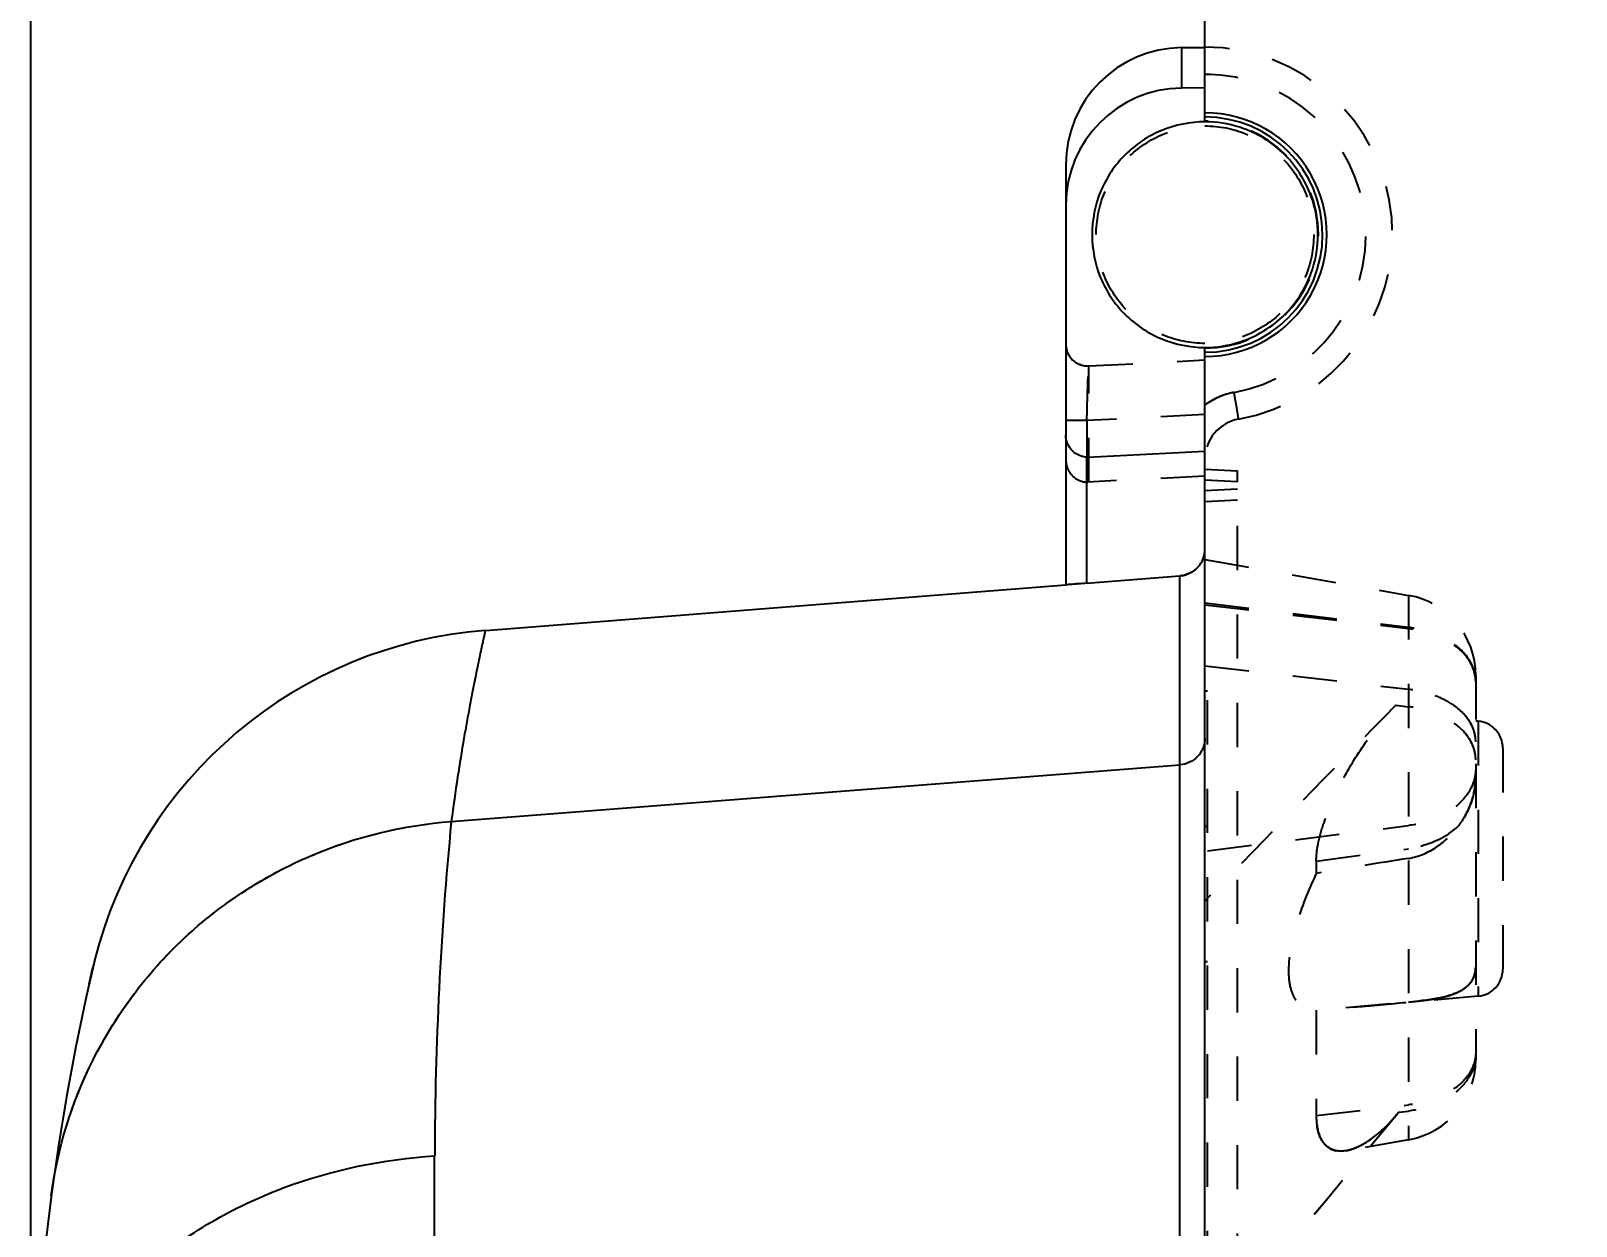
# Model space of a CAD drawing. Header units: millimetres. Extents: x 1937 to 4271, y -9032 to 1737.
# Drawn here: x 3023.6 to 3080.6, y -2305.1 to -2260.9 of the extents above; entities that cross this region are included whole.
import ezdxf

# ---------------------------------------------------------------- set-up
doc = ezdxf.new("R2010")
doc.units = ezdxf.units.MM
doc.header["$LTSCALE"] = 16.335
doc.header["$PDMODE"] = 3
doc.header["$PDSIZE"] = 0.3125
doc.linetypes.add('HIDDEN', pattern=[0.2, 0.1, -0.1])
doc.layers.get('0').update_dxf_attribs({"linetype": 'CONTINUOUS'})
doc.layers.get('Defpoints').update_dxf_attribs({"linetype": 'CONTINUOUS'})
doc.layers.add('DEFAULT_2', color=8, linetype='HIDDEN')
doc.styles.get("Standard").update_dxf_attribs({"font": 'txt', "width": 0.8})
doc.dimstyles.new('副本 ISO-25-1', dxfattribs={"dimtxt": 10, "dimasz": 10, "dimexe": 0, "dimexo": 0, "dimgap": 0, "dimtad": 1, "dimtxsty": 'Standard', "dimcen": 0, "dimclrd": 6, "dimclre": 6, "dimclrt": 4, "dimazin": 0, "dimtfac": 1, "dimtofl": 0, "dimtmove": 0, "dimatfit": 3, "dimfxl": 0, "dimarcsym": 0})

# ---------------------------------------------------------------- blocks, each defined once
blk = doc.blocks.new('*D83')
at = {"color": 6, "lineweight": -2}
for p, q in [((3023.581, -2320.64), (3023.581, -2160.061)), ((3132.581, -2160.061), (3033.581, -2160.061)), ((3142.581, -2201.503), (3142.581, -2160.061))]:
    blk.add_line(p, q, dxfattribs=at)
at = {"color": 6}
for points in [[(3033.581, -2158.395), (3033.581, -2161.728), (3023.581, -2160.061)], [(3132.581, -2158.395), (3132.581, -2161.728), (3142.581, -2160.061)]]:
    blk.add_solid(points, dxfattribs=at)
at = {"layer": 'Defpoints', "color": 0}
for p in [(3023.581, -2160.061), (3142.581, -2201.503), (3023.581, -2320.64)]:
    blk.add_point(p, dxfattribs=at)
at = {"color": 4, "insert": (3098.919, -2155.061), "char_height": 10, "attachment_point": 5}
blk.add_mtext('119', dxfattribs=at)

msp = doc.modelspace()

# ---------------------------------------------------------------- linework, layer by layer
at = {"color": 7, "linetype": 'Continuous'}
for p, q in [((3066.939, -2264.102), (3066.939, -2257.699)), ((3066.087, -2261.541), (3066.939, -2261.533)), ((3066.087, -2263.036), (3066.087, -2261.541)), ((3066.939, -2263.029), (3066.087, -2263.036)), ((3061.803, -2265.862), (3061.803, -2281.383)), ((3066.939, -2572.663), (3066.939, -2272.794)), ((3062.579, -2281.326), (3062.579, -2276.666)), ((3062.611, -2276.666), (3066.939, -2276.446)), ((3040.365, -2283.066), (3061.803, -2281.379)), ((3062.579, -2281.326), (3066.013, -2281.056)), ((3066.013, -2521.959), (3066.013, -2281.056)), ((3039.105, -2290.13), (3066.013, -2288.037)), ((3025.928, -2295.285), (3025.733, -2296.114)), ((3025.932, -2295.267), (3025.928, -2295.285)), ((3038.492, -2312.591), (3038.492, -2302.482))]:
    msp.add_line(p, q, dxfattribs=at)
for centre, radius, start, end in [((3066.125, -2265.862), 4.322, 90.5, 180), ((3066.125, -2267.357), 4.322, 90.5, 180), ((3066.94, -2268.448), 4.5, 269.9844, 90.0156), ((3065.934, -2280.055), 1.005, 317.2025, 0.0016), ((3041.631, -2299.201), 16.185, 94.5133, 165.9307), ((3171.303, -2302.884), 132.811, 174.48918, 179.82661), ((3111.014, -2315.401), 87.433, 167.26677, 180)]:
    msp.add_arc(centre, radius, start, end, dxfattribs=at)
msp.add_ellipse((3066.938, -2268.448), major_axis=(4.346, -0.05), ratio=1, start_param=4.724273, end_param=7.865257, dxfattribs=at)
for points, knots in [([(3066.939, -2264.279), (3066.397, -2264.283), (3065.3, -2264.494), (3063.916, -2265.425), (3062.984, -2266.809), (3062.774, -2267.906), (3062.77, -2268.448)], [0, 0, 0, 0, 0.249994, 0.49997, 0.749969, 1, 1, 1, 1]), ([(3070.906, -2267.157), (3070.706, -2266.539), (3069.999, -2265.386), (3068.844, -2264.681), (3068.227, -2264.482)], [0, 0, 0, 0, 0.500021, 1, 1, 1, 1]), ([(3062.77, -2268.448), (3062.774, -2268.991), (3062.984, -2270.088), (3063.916, -2271.471), (3065.3, -2272.403), (3066.397, -2272.613), (3066.939, -2272.618)], [0, 0, 0, 0, 0.250031, 0.50003, 0.750006, 1, 1, 1, 1]), ([(3068.227, -2272.414), (3068.844, -2272.216), (3069.999, -2271.51), (3070.706, -2270.357), (3070.906, -2269.74)], [0, 0, 0, 0, 0.499979, 1, 1, 1, 1]), ([(3062.611, -2276.666), (3062.506, -2276.671), (3062.293, -2276.62), (3062.025, -2276.443), (3061.845, -2276.173), (3061.803, -2275.96), (3061.803, -2275.855)], [0, 0, 0, 0, 0.249979, 0.499979, 0.749998, 1, 1, 1, 1]), ([(3062.579, -2281.326), (3062.48, -2281.334), (3062.336, -2281.345), (3062.152, -2281.359), (3062.036, -2281.368), (3061.942, -2281.374), (3061.877, -2281.379), (3061.84, -2281.381), (3061.82, -2281.384), (3061.811, -2281.382), (3061.803, -2281.385), (3061.803, -2281.383)], [0, 0, 0, 0, 0.384363, 0.557774, 0.70886, 0.832593, 0.924256, 0.957025, 0.98074, 0.995147, 1, 1, 1, 1]), ([(3040.359, -2283.067), (3040.361, -2283.067), (3040.352, -2283.082), (3040.355, -2283.097), (3040.344, -2283.135), (3040.335, -2283.182), (3040.321, -2283.245), (3040.298, -2283.355), (3040.261, -2283.529), (3040.207, -2283.778), (3040.142, -2284.083), (3040.067, -2284.443), (3039.982, -2284.858), (3039.889, -2285.328), (3039.748, -2286.064), (3039.557, -2287.12), (3039.325, -2288.551), (3039.178, -2289.58), (3039.105, -2290.13)], [0, 0, 0, 0, 0.000986, 0.003945, 0.008879, 0.015789, 0.024674, 0.035536, 0.063191, 0.098751, 0.142182, 0.193448, 0.252509, 0.319325, 0.393845, 0.565793, 0.767967, 1, 1, 1, 1]), ([(3066.939, -2287.047), (3066.939, -2287.288), (3066.744, -2287.791), (3066.256, -2288.018), (3066.013, -2288.037)], [0, 0, 0, 0, 0.498019, 1, 1, 1, 1]), ([(3024.333, -2303.955), (3024.563, -2302.216), (3025.37, -2299.59), (3027.29, -2296.499), (3029.174, -2294.383), (3031.416, -2292.64), (3034.647, -2290.912), (3037.339, -2290.262), (3039.105, -2290.13)], [0, 0, 0, 0, 0.24096, 0.368528, 0.498242, 0.628231, 0.756564, 1, 1, 1, 1]), ([(3023.581, -2315.401), (3023.581, -2314.643), (3023.757, -2313.07), (3024.555, -2310.746), (3025.94, -2308.518), (3027.849, -2306.506), (3030.211, -2304.848), (3033.704, -2303.195), (3036.589, -2302.602), (3038.492, -2302.482)], [0, 0, 0, 0, 0.105038, 0.217444, 0.338026, 0.465918, 0.599491, 0.735655, 1, 1, 1, 1])]:
    msp.add_open_spline(points, degree=3, knots=knots, dxfattribs=at)
for points in [[(3068.227, -2264.482), (3067.813, -2264.349), (3067.374, -2264.282), (3066.939, -2264.279)], [(3071.111, -2268.448), (3071.108, -2268.012), (3071.04, -2267.571), (3070.906, -2267.157)], [(3070.906, -2269.74), (3071.04, -2269.325), (3071.108, -2268.884), (3071.111, -2268.448)], [(3066.939, -2272.618), (3067.374, -2272.615), (3067.813, -2272.547), (3068.227, -2272.414)], [(3066.672, -2280.737), (3066.587, -2280.829), (3066.483, -2280.906), (3066.37, -2280.96)], [(3066.37, -2280.96), (3066.259, -2281.013), (3066.136, -2281.047), (3066.013, -2281.056)]]:
    msp.add_open_spline(points, degree=3, dxfattribs=at)
at = {"layer": 'DEFAULT_2', "color": 8, "linetype": 'HIDDEN'}
for p, q in [((3066.939, -2264.253), (3066.939, -2264.102)), ((3066.939, -2272.794), (3066.939, -2272.644)), ((3062.649, -2273.3), (3066.939, -2273.077)), ((3062.649, -2277.587), (3062.649, -2273.3)), ((3066.939, -2275.093), (3062.579, -2275.32)), ((3062.579, -2275.32), (3061.803, -2275.32)), ((3062.579, -2275.32), (3062.579, -2276.666)), ((3066.939, -2277.37), (3062.611, -2277.589)), ((3066.939, -2277.112), (3068.145, -2277.175)), ((3068.145, -2525.87), (3068.145, -2277.175)), ((3068.145, -2277.577), (3066.939, -2277.513)), ((3068.145, -2277.853), (3066.939, -2277.916)), ((3068.145, -2278.255), (3066.939, -2278.318)), ((3066.939, -2280.448), (3074.46, -2281.774)), ((3061.803, -2281.379), (3061.803, -2281.383)), ((3074.46, -2281.774), (3074.46, -2301.882)), ((3066.939, -2282.053), (3074.46, -2282.954)), ((3066.939, -2282.119), (3074.46, -2283.002)), ((3066.939, -2284.372), (3074.46, -2285.244)), ((3076.939, -2284.729), (3076.939, -2298.927)), ((3067.039, -2285.318), (3066.939, -2285.318)), ((3067.039, -2316.687), (3067.039, -2285.318)), ((3073.988, -2285.831), (3074.46, -2285.886)), ((3077.026, -2286.424), (3076.939, -2286.416)), ((3077.026, -2286.424), (3077.026, -2296.583)), ((3077.939, -2287.421), (3077.939, -2295.586)), ((3067.039, -2290.318), (3066.939, -2290.318)), ((3067.039, -2291.209), (3074.46, -2290.276)), ((3071.05, -2291.592), (3074.46, -2291.134)), ((3071.05, -2291.592), (3071.05, -2292.048)), ((3025.731, -2296.13), (3025.872, -2295.518)), ((3025.928, -2295.285), (3025.872, -2295.518)), ((3067.039, -2295.318), (3066.939, -2295.318)), ((3077.026, -2296.583), (3071.05, -2297.102)), ((3071.05, -2297.102), (3071.05, -2300.986)), ((3072.391, -2296.989), (3072.745, -2296.958)), ((3071.05, -2300.986), (3074.46, -2300.595)), ((3074.1, -2300.871), (3074.46, -2300.826)), ((3074.46, -2301.882), (3072.16, -2302.288))]:
    msp.add_line(p, q, dxfattribs=at)
for centre, radius, start, end in [((3066.939, -2268.448), 6.927, 280.2956, 90), ((3066.957, -2268.448), 5.922, 280.2961, 90.1692), ((3066.957, -2268.384), 5.857, 88.159, 90.1792), ((3062.607, -2272.497), 0.804, 180.0014, 273.001), ((3062.672, -2272.471), 0.87, 202.5895, 210.1526), ((3062.622, -2272.448), 0.853, 239.9688, 247.6353), ((3068.529, -2276.894), 2.673, 118.1821, 126.5126), ((3068.485, -2276.806), 2.574, 102.6829, 118.2287), ((3068.527, -2277.013), 2.786, 100.5958, 102.6038), ((3068.447, -2276.747), 1.508, 100.2956, 180), ((3065.934, -2280.055), 1.005, 274.4882, 317.2025), ((3073.939, -2284.729), 3, 0, 80), ((5658.367, -4810.244), 3612.71, 135.672492, 135.83271), ((5658.334, -4810.211), 3612.664, 135.672506, 135.832726), ((3076.939, -2287.42), 1, 0, 85), ((3112.192, -2532.141), 243.592, 98.91093, 99.72382), ((3111.014, -2315.401), 87.433, 166.85527, 167.26677), ((3076.939, -2295.587), 1, 275, 0), ((3052.964, -2075.075), 222.763, 275.00314, 275.53747), ((3052.837, -2073.722), 224.122, 275.09606, 275.53646), ((3074.168, -2289.376), 7.409, 278.2263, 280.3756), ((3073.939, -2298.928), 3, 280, 0), ((5553.02, -4351.298), 3217.033, 140.404312, 140.604828), ((5552.991, -4351.274), 3216.995, 140.404314, 140.604832), ((3069.417, -2297.097), 6.012, 313.6168, 316.3001), ((3071.035, -2299.032), 3.485, 302.0757, 305.694), ((3069.903, -2297.606), 5.308, 311.2181, 313.6113), ((3071.922, -2300.938), 1.37, 280.0093, 281.9395)]:
    msp.add_arc(centre, radius, start, end, dxfattribs=at)
msp.add_ellipse((3066.938, -2268.448), major_axis=(4.195, 0.049), ratio=1, start_param=4.701113, end_param=7.842098, dxfattribs=at)
for points, knots in [([(3062.92, -2268.448), (3062.925, -2267.926), (3063.127, -2266.868), (3064.025, -2265.534), (3065.359, -2264.637), (3066.416, -2264.434), (3066.939, -2264.43)], [0, 0, 0, 0, 0.250031, 0.50003, 0.750006, 1, 1, 1, 1]), ([(3066.939, -2264.43), (3067.462, -2264.433), (3068.52, -2264.636), (3069.854, -2265.534), (3070.754, -2266.868), (3070.956, -2267.925), (3070.96, -2268.448)], [0, 0, 0, 0, 0.249994, 0.49997, 0.749969, 1, 1, 1, 1]), ([(3066.939, -2272.467), (3066.416, -2272.463), (3065.359, -2272.26), (3064.025, -2271.362), (3063.127, -2270.028), (3062.925, -2268.971), (3062.92, -2268.448)], [0, 0, 0, 0, 0.249994, 0.49997, 0.749969, 1, 1, 1, 1]), ([(3070.96, -2268.448), (3070.956, -2268.971), (3070.754, -2270.029), (3069.854, -2271.363), (3068.52, -2272.261), (3067.462, -2272.463), (3066.939, -2272.467)], [0, 0, 0, 0, 0.250031, 0.50003, 0.750006, 1, 1, 1, 1]), ([(3061.803, -2272.497), (3061.803, -2272.522), (3061.809, -2272.628), (3061.837, -2272.731), (3061.868, -2272.806)], [0, 0, 0, 0, 0.237473, 1, 1, 1, 1]), ([(3062.298, -2273.236), (3062.327, -2273.248), (3062.44, -2273.287), (3062.561, -2273.305), (3062.649, -2273.3)], [0, 0, 0, 0, 0.262004, 1, 1, 1, 1]), ([(3062.579, -2275.32), (3062.582, -2275.188), (3062.588, -2274.93), (3062.597, -2274.554), (3062.607, -2274.208), (3062.616, -2273.906), (3062.624, -2273.686), (3062.631, -2273.542), (3062.635, -2273.457), (3062.639, -2273.393), (3062.642, -2273.34), (3062.646, -2273.322), (3062.647, -2273.299), (3062.649, -2273.3)], [0, 0, 0, 0, 0.195671, 0.383821, 0.557342, 0.709131, 0.832753, 0.882787, 0.924457, 0.95738, 0.981174, 0.995469, 1, 1, 1, 1]), ([(3068.177, -2275.264), (3068.179, -2275.264), (3068.177, -2275.254), (3068.177, -2275.243), (3068.174, -2275.218), (3068.168, -2275.17), (3068.155, -2275.086), (3068.135, -2274.963), (3068.11, -2274.81), (3068.069, -2274.577), (3068.037, -2274.397), (3068.015, -2274.275)], [0, 0, 0, 0, 0.004989, 0.019205, 0.042627, 0.075127, 0.166795, 0.293064, 0.450885, 0.629648, 1, 1, 1, 1]), ([(3061.888, -2277.14), (3061.954, -2277.272), (3062.164, -2277.499), (3062.464, -2277.597), (3062.611, -2277.589)], [0, 0, 0, 0, 0.499422, 1, 1, 1, 1]), ([(3076.939, -2284.96), (3076.939, -2284.72), (3076.796, -2284.206), (3076.236, -2283.587), (3075.426, -2283.144), (3074.794, -2282.994), (3074.46, -2282.954)], [0, 0, 0, 0, 0.208579, 0.441608, 0.707778, 1, 1, 1, 1]), ([(3076.939, -2284.969), (3076.939, -2284.734), (3076.795, -2284.228), (3076.234, -2283.622), (3075.425, -2283.188), (3074.794, -2283.041), (3074.46, -2283.002)], [0, 0, 0, 0, 0.206438, 0.438708, 0.705753, 1, 1, 1, 1]), ([(3076.758, -2284.263), (3076.728, -2284.206), (3076.587, -2283.977), (3076.397, -2283.779), (3076.237, -2283.65)], [0, 0, 0, 0, 0.238408, 1, 1, 1, 1]), ([(3076.939, -2284.96), (3076.939, -2284.901), (3076.923, -2284.659), (3076.844, -2284.424), (3076.758, -2284.263)], [0, 0, 0, 0, 0.244965, 1, 1, 1, 1]), ([(3076.939, -2284.969), (3076.939, -2284.911), (3076.923, -2284.674), (3076.844, -2284.443), (3076.758, -2284.286)], [0, 0, 0, 0, 0.244626, 1, 1, 1, 1]), ([(3076.939, -2287.186), (3076.939, -2286.953), (3076.794, -2286.452), (3076.232, -2285.854), (3075.424, -2285.427), (3074.793, -2285.282), (3074.46, -2285.244)], [0, 0, 0, 0, 0.205052, 0.436837, 0.704449, 1, 1, 1, 1]), ([(3071.05, -2291.592), (3071.05, -2291.37), (3071.116, -2290.882), (3071.416, -2289.841), (3072.024, -2288.519), (3072.924, -2287.071), (3073.624, -2286.203), (3073.988, -2285.831)], [0, 0, 0, 0, 0.101481, 0.222895, 0.493614, 0.762269, 1, 1, 1, 1]), ([(3076.939, -2287.853), (3076.939, -2287.618), (3076.795, -2287.112), (3076.234, -2286.506), (3075.425, -2286.073), (3074.794, -2285.925), (3074.46, -2285.886)], [0, 0, 0, 0, 0.206438, 0.438708, 0.705753, 1, 1, 1, 1]), ([(3076.237, -2285.918), (3076.18, -2285.874), (3075.932, -2285.696), (3075.656, -2285.56), (3075.439, -2285.478)], [0, 0, 0, 0, 0.238092, 1, 1, 1, 1]), ([(3076.758, -2286.512), (3076.728, -2286.457), (3076.586, -2286.233), (3076.396, -2286.043), (3076.237, -2285.918)], [0, 0, 0, 0, 0.237246, 1, 1, 1, 1]), ([(3076.939, -2287.186), (3076.939, -2287.129), (3076.923, -2286.895), (3076.844, -2286.666), (3076.758, -2286.512)], [0, 0, 0, 0, 0.2444, 1, 1, 1, 1]), ([(3076.758, -2287.17), (3076.741, -2287.139), (3076.666, -2287.012), (3076.576, -2286.896), (3076.501, -2286.814)], [0, 0, 0, 0, 0.243146, 1, 1, 1, 1]), ([(3076.939, -2287.853), (3076.939, -2287.795), (3076.923, -2287.558), (3076.844, -2287.327), (3076.758, -2287.17)], [0, 0, 0, 0, 0.244626, 1, 1, 1, 1]), ([(3076.939, -2288.172), (3076.939, -2288.423), (3076.8, -2288.956), (3076.242, -2289.608), (3075.431, -2290.075), (3074.795, -2290.234), (3074.46, -2290.276)], [0, 0, 0, 0, 0.213823, 0.448764, 0.712801, 1, 1, 1, 1]), ([(3076.939, -2288.172), (3076.939, -2288.234), (3076.924, -2288.486), (3076.845, -2288.733), (3076.758, -2288.903)], [0, 0, 0, 0, 0.245747, 1, 1, 1, 1]), ([(3076.939, -2288.432), (3076.939, -2288.745), (3076.836, -2289.407), (3076.521, -2290.001), (3076.315, -2290.278)], [0, 0, 0, 0, 0.475371, 1, 1, 1, 1]), ([(3076.729, -2289.535), (3076.766, -2289.443), (3076.888, -2289.087), (3076.939, -2288.708), (3076.939, -2288.432)], [0, 0, 0, 0, 0.26373, 1, 1, 1, 1]), ([(3076.315, -2290.278), (3076.358, -2290.22), (3076.52, -2289.986), (3076.652, -2289.732), (3076.729, -2289.535)], [0, 0, 0, 0, 0.254825, 1, 1, 1, 1]), ([(3024.333, -2303.955), (3024.559, -2302.247), (3025.344, -2299.659), (3027.223, -2296.593), (3029.085, -2294.47), (3031.315, -2292.701), (3033.802, -2291.36), (3036.421, -2290.477), (3038.218, -2290.197), (3039.103, -2290.131)], [0, 0, 0, 0, 0.236551, 0.362774, 0.491996, 0.622177, 0.751621, 0.878111, 1, 1, 1, 1]), ([(3074.46, -2291.489), (3074.833, -2291.43), (3075.549, -2291.119), (3076.091, -2290.578), (3076.315, -2290.278)], [0, 0, 0, 0, 0.502118, 1, 1, 1, 1]), ([(3076.315, -2290.278), (3076.199, -2290.392), (3075.663, -2290.828), (3074.98, -2291.064), (3074.46, -2291.134)], [0, 0, 0, 0, 0.236323, 1, 1, 1, 1]), ([(3071.05, -2292.048), (3070.757, -2292.664), (3070.384, -2293.585), (3070.087, -2294.805), (3070.003, -2295.591), (3070.058, -2296.244), (3070.259, -2296.745), (3070.617, -2297.052), (3070.908, -2297.103), (3071.05, -2297.102)], [0, 0, 0, 0, 0.354722, 0.514328, 0.652553, 0.764865, 0.852811, 0.926263, 1, 1, 1, 1]), ([(3076.939, -2295.491), (3076.939, -2295.659), (3076.858, -2296.006), (3076.6, -2296.246), (3076.459, -2296.336)], [0, 0, 0, 0, 0.501301, 1, 1, 1, 1]), ([(3076.815, -2295.978), (3076.835, -2295.942), (3076.909, -2295.79), (3076.939, -2295.619), (3076.939, -2295.491)], [0, 0, 0, 0, 0.242285, 1, 1, 1, 1]), ([(3076.457, -2296.338), (3076.48, -2296.323), (3076.565, -2296.266), (3076.642, -2296.198), (3076.694, -2296.143)], [0, 0, 0, 0, 0.258293, 1, 1, 1, 1]), ([(3076.459, -2296.336), (3076.207, -2296.497), (3075.527, -2296.69), (3074.847, -2296.76), (3074.46, -2296.798)], [0, 0, 0, 0, 0.434998, 1, 1, 1, 1]), ([(3074.46, -2296.798), (3074.526, -2296.792), (3074.783, -2296.766), (3075.039, -2296.736), (3075.228, -2296.709)], [0, 0, 0, 0, 0.258534, 1, 1, 1, 1]), ([(3075.502, -2296.664), (3075.538, -2296.657), (3075.675, -2296.63), (3075.812, -2296.598), (3075.911, -2296.57)], [0, 0, 0, 0, 0.260977, 1, 1, 1, 1]), ([(3075.911, -2296.57), (3075.937, -2296.563), (3076.034, -2296.533), (3076.13, -2296.499), (3076.199, -2296.47)], [0, 0, 0, 0, 0.259281, 1, 1, 1, 1]), ([(3076.199, -2296.47), (3076.222, -2296.461), (3076.311, -2296.422), (3076.397, -2296.376), (3076.457, -2296.338)], [0, 0, 0, 0, 0.259379, 1, 1, 1, 1]), ([(3076.939, -2298.676), (3076.939, -2298.906), (3076.793, -2299.403), (3076.231, -2299.992), (3075.423, -2300.414), (3074.793, -2300.557), (3074.46, -2300.595)], [0, 0, 0, 0, 0.203741, 0.435072, 0.703222, 1, 1, 1, 1]), ([(3076.939, -2298.721), (3076.939, -2298.972), (3076.8, -2299.505), (3076.242, -2300.157), (3075.431, -2300.624), (3074.795, -2300.784), (3074.46, -2300.826)], [0, 0, 0, 0, 0.213823, 0.448764, 0.712801, 1, 1, 1, 1]), ([(3076.939, -2298.676), (3076.939, -2298.732), (3076.923, -2298.964), (3076.844, -2299.189), (3076.758, -2299.342)], [0, 0, 0, 0, 0.244182, 1, 1, 1, 1]), ([(3076.939, -2298.721), (3076.939, -2298.783), (3076.924, -2299.035), (3076.845, -2299.282), (3076.758, -2299.452)], [0, 0, 0, 0, 0.245747, 1, 1, 1, 1]), ([(3072.16, -2302.288), (3072.017, -2302.313), (3071.721, -2302.318), (3071.318, -2302.07), (3071.085, -2301.584), (3071.05, -2301.201), (3071.05, -2300.986)], [0, 0, 0, 0, 0.219093, 0.427276, 0.675146, 1, 1, 1, 1]), ([(3071.05, -2300.986), (3071.05, -2301.201), (3071.085, -2301.584), (3071.318, -2302.07), (3071.721, -2302.318), (3072.017, -2302.313), (3072.16, -2302.288)], [0, 0, 0, 0, 0.324856, 0.572729, 0.780912, 1, 1, 1, 1]), ([(3072.16, -2302.288), (3072.438, -2302.239), (3073.033, -2301.941), (3073.513, -2301.511), (3073.763, -2301.25)], [0, 0, 0, 0, 0.438989, 1, 1, 1, 1]), ([(3073.763, -2301.25), (3073.791, -2301.221), (3073.907, -2301.097), (3074.018, -2300.969), (3074.1, -2300.871)], [0, 0, 0, 0, 0.243916, 1, 1, 1, 1]), ([(3072.886, -2301.985), (3072.864, -2301.999), (3072.778, -2302.052), (3072.688, -2302.1), (3072.621, -2302.132)], [0, 0, 0, 0, 0.258131, 1, 1, 1, 1]), ([(3073.4, -2301.599), (3073.373, -2301.623), (3073.265, -2301.714), (3073.154, -2301.801), (3073.069, -2301.862)], [0, 0, 0, 0, 0.25824, 1, 1, 1, 1])]:
    msp.add_open_spline(points, degree=3, knots=knots, dxfattribs=at)
for points in [[(3061.919, -2272.909), (3061.952, -2272.965), (3061.992, -2273.019), (3062.039, -2273.066)], [(3062.039, -2273.066), (3062.085, -2273.112), (3062.139, -2273.153), (3062.196, -2273.186)], [(3068.015, -2274.275), (3067.63, -2274.348), (3067.252, -2274.511), (3066.939, -2274.746)], [(3061.803, -2276.777), (3061.803, -2276.901), (3061.833, -2277.029), (3061.888, -2277.14)], [(3076.694, -2296.143), (3076.74, -2296.092), (3076.781, -2296.037), (3076.815, -2295.978)], [(3072.433, -2302.213), (3072.359, -2302.24), (3072.283, -2302.263), (3072.206, -2302.279)], [(3072.621, -2302.132), (3072.559, -2302.162), (3072.497, -2302.189), (3072.433, -2302.213)]]:
    msp.add_open_spline(points, degree=3, dxfattribs=at)

# ---------------------------------------------------------------- dimensions: what is measured, and where the dimension line sits
dim = msp.add_linear_dim(base=(3023.581, -2160.061), p1=(3142.581, -2201.503), p2=(3023.581, -2320.64), dimstyle='副本 ISO-25-1', override={"dimfxl": 1.25, "dimarcsym": 1})
dim.commit()
dim.dimension.update_dxf_attribs({"geometry": '*D83', "text_midpoint": (3098.919, -2160.061), "dimtype": 160})

doc.saveas('drawing.dxf')
